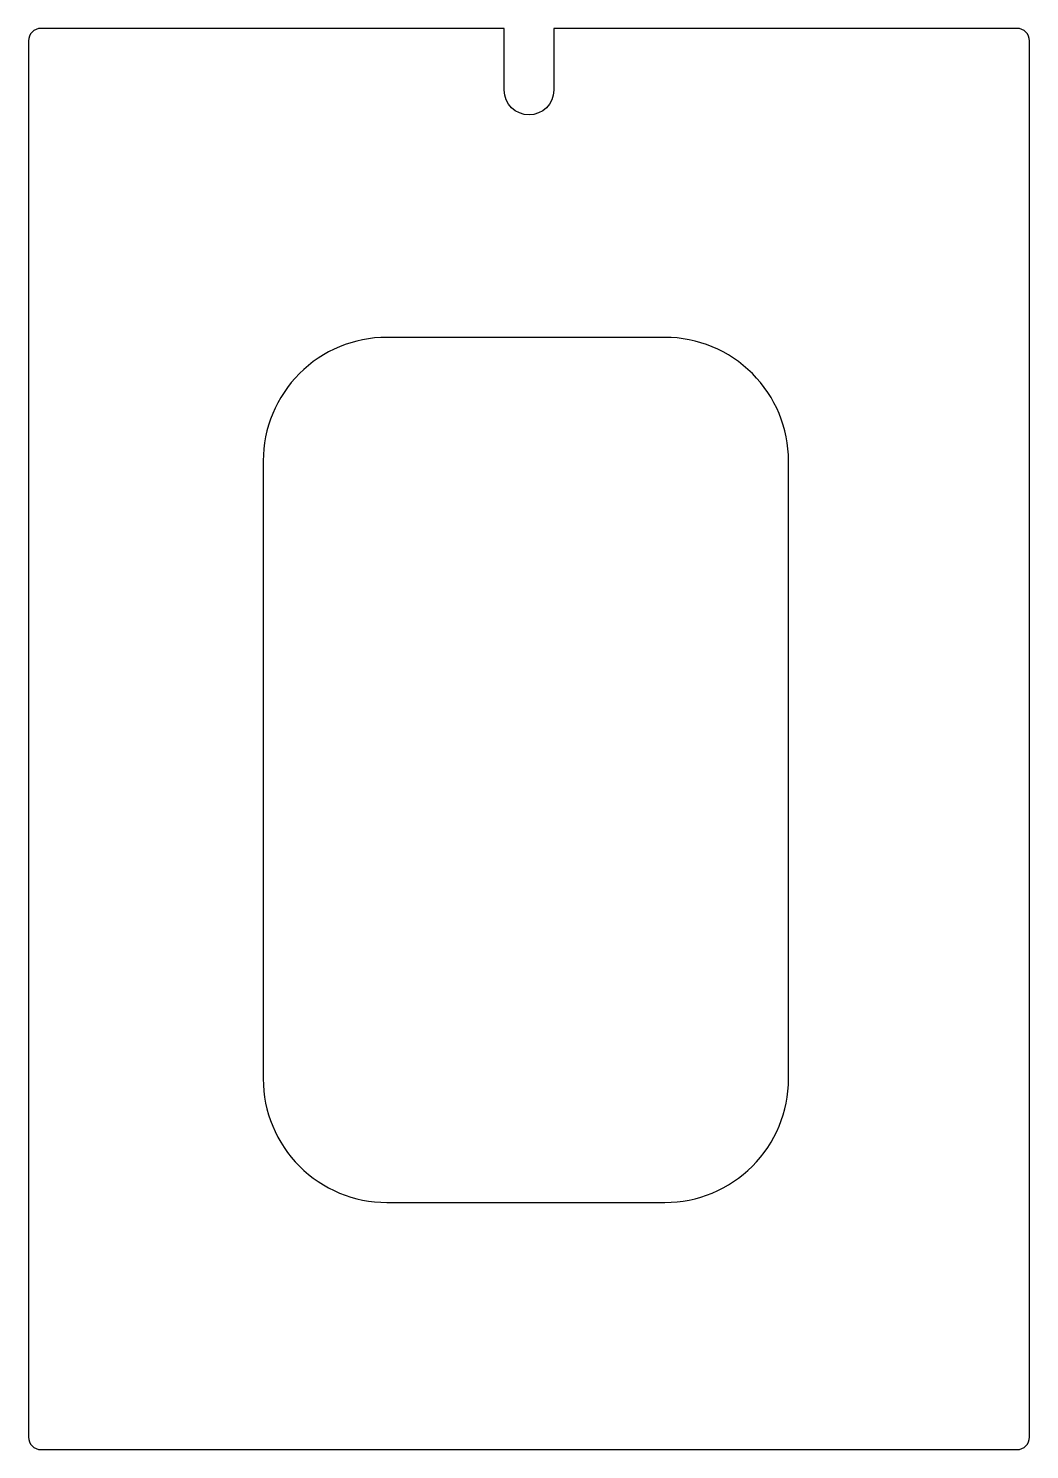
# Model space of a CAD drawing. Header units: inches. Extents: x 0 to 4.05, y -5 to 0.75.
import ezdxf

# ---------------------------------------------------------------- set-up
doc = ezdxf.new("R2010")
doc.units = ezdxf.units.IN
doc.layers.get('0').update_dxf_attribs({"linetype": 'CONTINUOUS'})

msp = doc.modelspace()

# ---------------------------------------------------------------- linework, layer by layer
for points in [[(4, 0.75), (2.1257, 0.75), (2.1257, 0.5), (2.125, 0.5, -1), (1.925, 0.5), (1.925, 0.75), (0.05, 0.75, 0.414214), (0, 0.7), (0, -4.95, 0.414214), (0.05, -5), (4, -5, 0.414214), (4.05, -4.95), (4.05, 0.7, 0.414214)], [(2.575, -0.5), (1.45, -0.5, 0.414214), (0.95, -1), (0.95, -3.5, 0.414214), (1.45, -4), (2.575, -4, 0.414214), (3.075, -3.5), (3.075, -1, 0.414214)]]:
    msp.add_lwpolyline(points, format="xyb", close=True)

doc.saveas('drawing.dxf')
